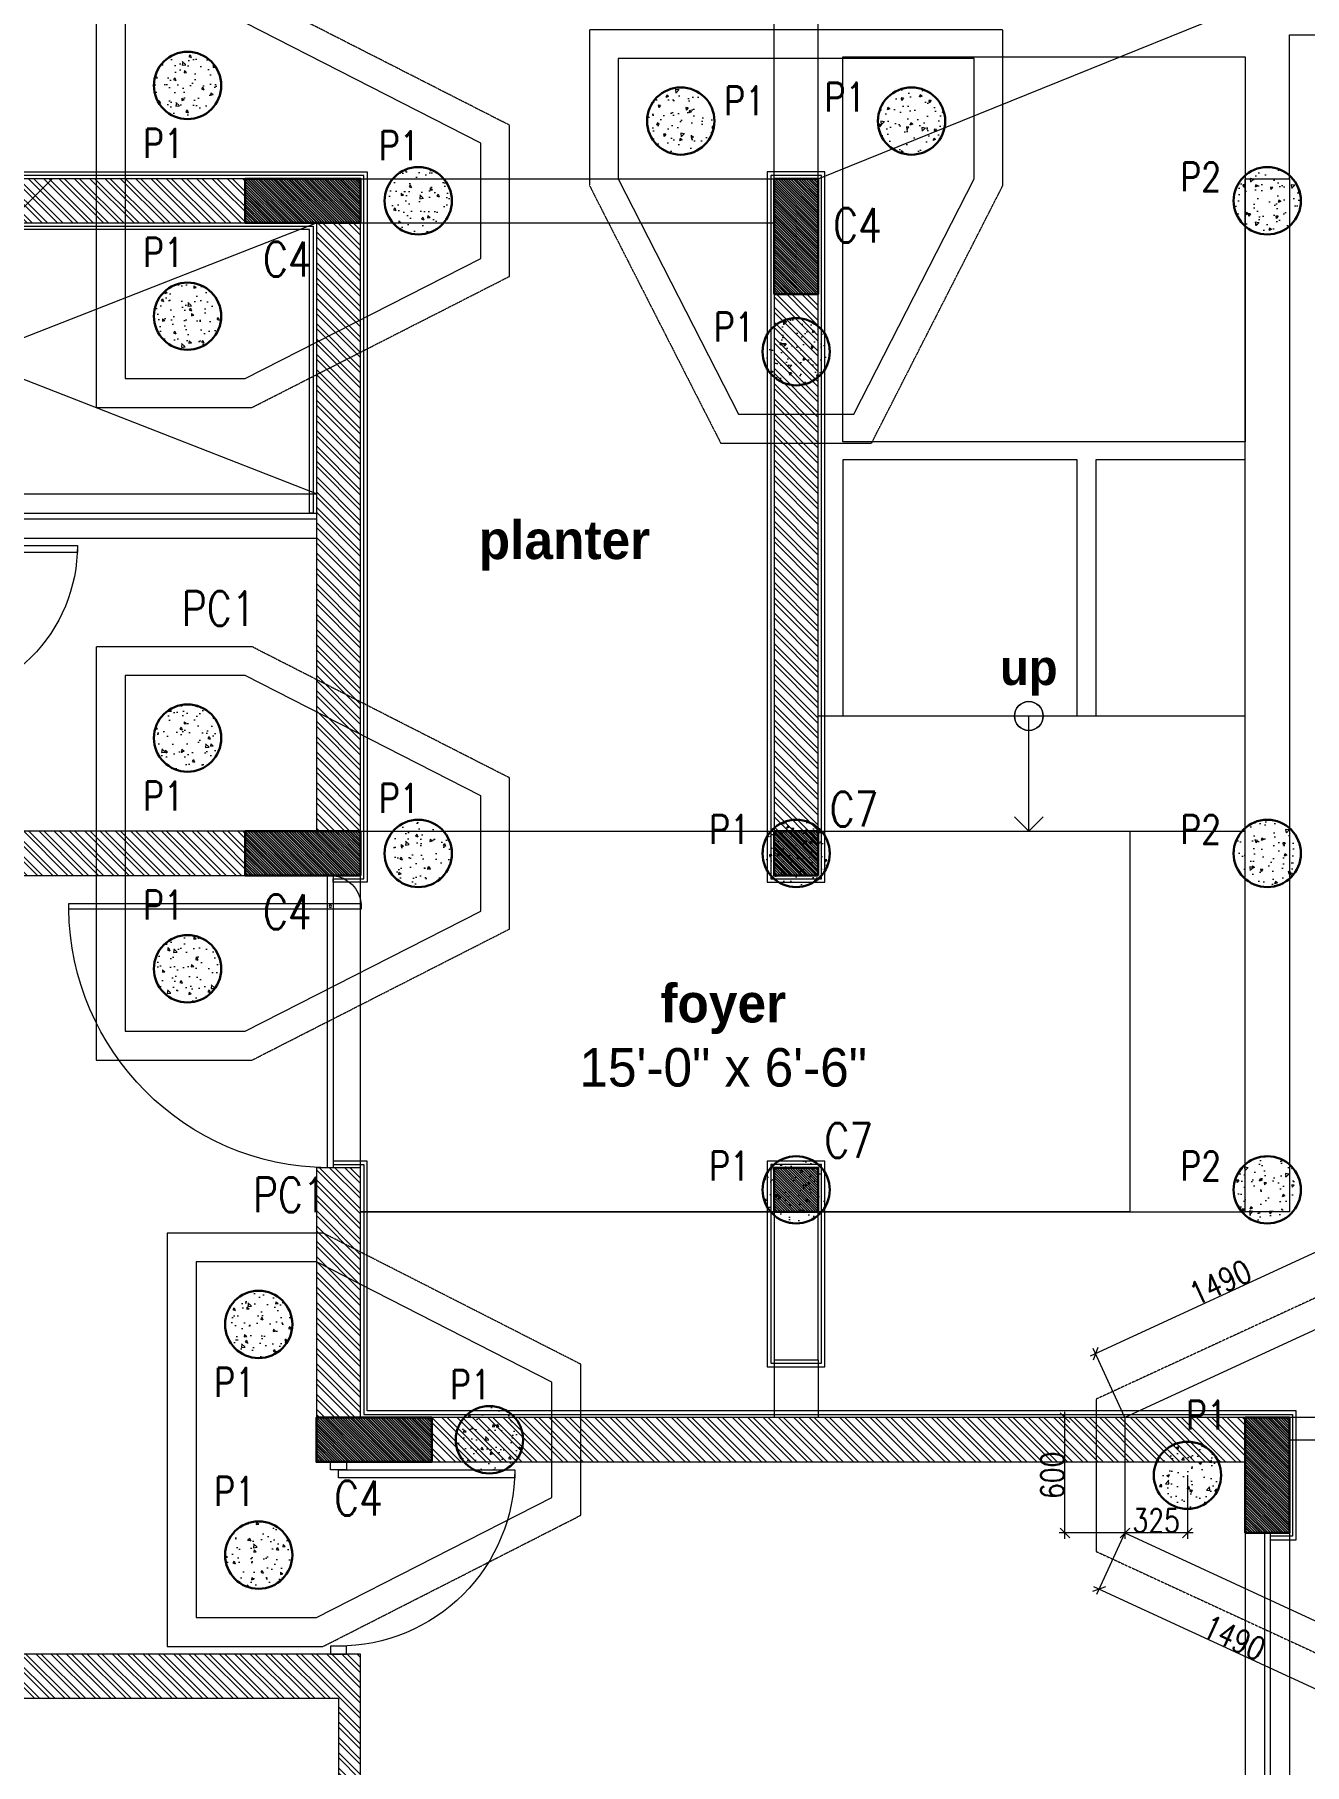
# Model space of a CAD drawing. Header units: metres. Extents: x 5205117 to 5948571, y 646915 to 1143748.
# Drawn here: x 5330616 to 5337219, y 795388 to 804386 of the extents above; entities that cross this region are included whole.
import ezdxf

# ---------------------------------------------------------------- set-up
doc = ezdxf.new("R2010")
doc.units = ezdxf.units.M
doc.header["$MEASUREMENT"] = 0
doc.header["$PDMODE"] = 35
doc.header["$PDSIZE"] = 10
doc.linetypes.add('DASHED', pattern=[0.75, 0.5, -0.25])
doc.linetypes.add('HIDDEN', pattern=[0.375, 0.25, -0.125])
doc.layers.get('0').update_dxf_attribs({"color": 1, "linetype": 'DASHED', "lineweight": 30})
doc.layers.add('A-GF', color=8, linetype='Continuous', lineweight=0, transparency=0.5)
for name, color, linetype, lineweight in [('dim start point', 10, 'Continuous', 0), ('S-COLUMN & WALL', 5, 'Continuous', 30), ('S-COLUMN_H', 250, 'Continuous', 0), ('S-FOUND-EXCAVATION', 253, 'HIDDEN', 0), ('S-FOUND-FOOTING', 7, 'Continuous', 15), ('S-PILE', 96, 'Continuous', 30), ('S-TEXT', 7, 'Continuous', 0), ('S-TEXT COL.', 1, 'Continuous', 0), ('S-TEXT PILE', 7, 'Continuous', 0)]:
    doc.layers.add(name, color=color, linetype=linetype, lineweight=lineweight)
doc.styles.add('C-ROOM', font='arial.ttf')
doc.styles.add('CENTURY GOTHIC', font='GOTHIC.TTF')
doc.styles.add('SETU 1', font='romans.shx', dxfattribs={"width": 0.8})
doc.styles.get("Standard").update_dxf_attribs({"font": 'GOTHIC.TTF'})
doc.dimstyles.new('A-DIM 100', dxfattribs={"dimscale": 100, "dimtxt": 2.5, "dimasz": 1.5, "dimexe": 1, "dimexo": 1, "dimgap": 0.5, "dimtad": 1, "dimdec": 0, "dimrnd": 5, "dimzin": 3, "dimdsep": 46, "dimtxsty": 'C-ROOM', "dimblk1": 'ARCHTICK', "dimblk2": 'ARCHTICK', "dimsah": 1, "dimcen": 1.5, "dimdle": 1, "dimclrd": 256, "dimclre": 256, "dimclrt": 256, "dimadec": 0, "dimazin": 0, "dimtfac": 0.6, "dimtdec": 0, "dimtofl": 0, "dimtmove": 1, "dimatfit": 3, "dimfxl": 1, "dimtolj": 1, "dimtzin": 0, "dimlwd": -1, "dimlwe": -1, "dimarcsym": 0})
doc.dimstyles.get("Standard").update_dxf_attribs({"dimtxt": 2, "dimasz": 1, "dimexe": 0, "dimexo": 0, "dimgap": 0.1, "dimtad": 1, "dimdsep": 46, "dimtxsty": 'Standard', "dimblk": 'OBLIQUE', "dimcen": 0.1, "dimclrd": 256, "dimclre": 256, "dimclrt": 256, "dimadec": 0, "dimazin": 0, "dimtfac": 1, "dimtofl": 0, "dimtmove": 1, "dimatfit": 2, "dimldrblk": 'OPEN90', "dimfxl": 1, "dimtolj": 1, "dimtzin": 0, "dimlwd": -1, "dimlwe": -1, "dimarcsym": 0})
pattern_1 = [(45, (1999356.026596897, 443833.9590000218), (-6.629126073623882, 6.629126073623883), [])]

# ---------------------------------------------------------------- blocks, each defined once
blk = doc.blocks.new('_Oblique')
at = {"color": 0, "linetype": 'ByBlock', "lineweight": -2}
blk.add_line((-0.5, -0.5), (0.5, 0.5), dxfattribs=at)
blk = doc.blocks.new('_Open90')
at = {"color": 0, "linetype": 'ByBlock', "lineweight": -2}
for p, q in [((0, 0), (-1, 0)), ((-0.5, 0.5), (0, 0)), ((0, 0), (-0.5, -0.5))]:
    blk.add_line(p, q, dxfattribs=at)
blk = doc.blocks.new('P2')
at = {"layer": 'S-PILE', "lineweight": 0}
h = blk.add_hatch(dxfattribs=at)
h.set_pattern_fill('AR-CONC', color=256, scale=20)
h.set_pattern_definition([(49.99999999999999, (0, 0), (143.4520365201507, -12.55042699651902), [15, -165]), (355, (0, 0), (-27.7502667226, 150.4384267400024), [12, -132]), (100.45144446, (11.9543362, -1.0458688), (115.7017693454224, 137.8879981937259), [12.7480384, -140.2284224]), (46.18420000000001, (0, 40), (213.4482661343145, -33.10385615861531), [22.5, -247.5]), (96.63563549, (17.787349, 37.2413386), (186.9323891348457, 194.8237201549101), [19.1220684, -210.342752]), (351.1841639899999, (0, 40), (186.9323890109546, 194.823720053998), [18, -198.0000002]), (21, (20, 30), (119.3814104236923, -80.52377813306776), [15, -165]), (326.0000000000001, (20, 30), (48.66306638431634, 145.0300090093706), [12, -132]), (71.45144474, (29.9484508, 23.2896852), (168.0444753459942, 64.50623056127077), [12.748038, -140.2284224]), (37.50000000000001, (0, 0), (2.431971063458134, 66.5787707662623), [0, -130.4, 0, -134, 0, -132.5]), (7.499999999999999, (0, 0), (52.61390748842972, 78.88234237647205), [0, -76.39999999999999, 0, -127.4, 0, -50.5]), (327.5, (-44.6, 0), (106.7644872344818, -4.510974346875951), [0, -50, 0, -156, 0, -207]), (317.5, (-64.6, 0), (116.6372338684772, 20.02099646646354), [0, -65, 0, -103.6, 0, -147])])
edge = h.paths.add_edge_path()
edge.add_arc((0, 0), 175, 0, 360)
at = {"layer": 'S-PILE'}
blk.add_circle((0, 0), 175, dxfattribs=at)
blk = doc.blocks.new('*D574')
at = {"layer": 'Defpoints', "color": 0, "transparency": 16777216}
for p in [(5336286.486001935, 796591.5305919454), (5336151.450367332, 796299.334196686), (5337638.890053573, 795966.5306182497)]:
    blk.add_point(p, dxfattribs=at)
at = {"layer": 'S-TEXT', "color": 9, "transparency": 16777216}
for p, q in [((5336286.486001935, 796591.5305919454), (5336138.865119444, 796272.1016511645)), ((5337638.890053573, 795966.5306182497), (5337491.269171083, 795647.1016774683))]:
    blk.add_line(p, q, dxfattribs=at)
at = {"layer": 'S-TEXT', "transparency": 16777216}
blk.add_line((5337531.086964493, 795661.7489751016), (5336124.21782181, 796311.919444574), dxfattribs=at)
at = {"layer": 'S-TEXT', "transparency": 16777216, "xscale": 50, "yscale": 50, "zscale": 50}
for p, rotation in [((5336151.450367332, 796299.334196686), 155.1964540306942), ((5337503.854418971, 795674.3342229899), 335.1964540306942)]:
    blk.add_blockref('_Oblique', p, dxfattribs=dict(at, rotation=rotation))
at = {"layer": 'S-TEXT', "color": 0, "lineweight": 0, "transparency": 16777216, "insert": (5336854.920430242, 796045.8380584684), "char_height": 120, "attachment_point": 5, "rotation": 335.1964540306942, "style": 'SETU 1'}
blk.add_mtext('\\A1;1490', dxfattribs=at)
blk = doc.blocks.new('*D575')
at = {"layer": 'Defpoints', "color": 0, "transparency": 16777216}
for p in [(5337638.890053574, 797816.5305656423), (5336133.131973884, 797523.365180104), (5336286.486001935, 797191.5305919459)]:
    blk.add_point(p, dxfattribs=at)
at = {"layer": 'S-TEXT', "transparency": 16777216}
blk.add_line((5337512.768571045, 798160.9504016889), (5336105.899428362, 797510.7799322158), dxfattribs=at)
at = {"layer": 'S-TEXT', "color": 9, "transparency": 16777216}
for p, q in [((5337638.890053574, 797816.5305656423), (5337472.950777635, 798175.5976993225)), ((5336286.486001935, 797191.5305919459), (5336120.546725996, 797550.5977256258))]:
    blk.add_line(p, q, dxfattribs=at)
at = {"layer": 'S-TEXT', "transparency": 16777216, "xscale": 50, "yscale": 50, "zscale": 50}
for p, rotation in [((5337485.536025523, 798148.3651538007), 24.80354596930982), ((5336133.131973884, 797523.365180104), 204.8035459693099)]:
    blk.add_blockref('_Oblique', p, dxfattribs=dict(at, rotation=rotation))
at = {"layer": 'S-TEXT', "color": 0, "lineweight": 0, "transparency": 16777216, "insert": (5336782.065962613, 797894.8690155828), "char_height": 120, "attachment_point": 5, "rotation": 24.803545969309845, "style": 'SETU 1'}
blk.add_mtext('\\A1;1490', dxfattribs=at)
blk = doc.blocks.new('*D577')
at = {"layer": 'Defpoints', "color": 0, "transparency": 16777216}
for p in [(5335974.328504018, 797191.5305919463), (5336286.486001937, 797191.5305919463), (5336286.486001937, 796591.5305919462)]:
    blk.add_point(p, dxfattribs=at)
at = {"layer": 'S-TEXT', "color": 9, "transparency": 16777216}
for p, q in [((5336286.486001937, 797191.5305919463), (5335944.328504018, 797191.5305919463)), ((5336286.486001937, 796591.5305919462), (5335944.328504018, 796591.5305919462))]:
    blk.add_line(p, q, dxfattribs=at)
at = {"layer": 'S-TEXT', "transparency": 16777216}
blk.add_line((5335974.328504018, 796561.5305919462), (5335974.328504018, 797221.5305919463), dxfattribs=at)
at = {"layer": 'S-TEXT', "transparency": 16777216, "xscale": 50, "yscale": 50, "zscale": 50}
for p, rotation in [((5335974.328504018, 797191.5305919463), 90), ((5335974.328504018, 796591.5305919462), 270)]:
    blk.add_blockref('_Oblique', p, dxfattribs=dict(at, rotation=rotation))
at = {"layer": 'S-TEXT', "color": 0, "lineweight": 0, "transparency": 16777216, "insert": (5335909.328504018, 796891.5305919446), "char_height": 120, "attachment_point": 5, "rotation": 90, "style": 'SETU 1'}
blk.add_mtext('\\A1;600', dxfattribs=at)
blk = doc.blocks.new('*D581')
at = {"layer": 'Defpoints', "color": 0, "transparency": 16777216}
for p in [(5336286.486001935, 796891.5305919459), (5336611.486001935, 796891.5305919459), (5336286.486001935, 796591.5305919457)]:
    blk.add_point(p, dxfattribs=at)
at = {"layer": 'S-TEXT', "color": 9, "transparency": 16777216}
for p, q in [((5336286.486001935, 796891.5305919459), (5336286.486001935, 796561.5305919457)), ((5336611.486001935, 796891.5305919459), (5336611.486001935, 796561.5305919457))]:
    blk.add_line(p, q, dxfattribs=at)
at = {"layer": 'S-TEXT', "transparency": 16777216}
blk.add_line((5336641.486001935, 796591.5305919457), (5336256.486001935, 796591.5305919457), dxfattribs=at)
at = {"layer": 'S-TEXT', "transparency": 16777216, "xscale": 50, "yscale": 50, "zscale": 50, "rotation": 180}
blk.add_blockref('_Oblique', (5336286.486001935, 796591.5305919457), dxfattribs=at)
at = {"layer": 'S-TEXT', "transparency": 16777216, "xscale": 50, "yscale": 50, "zscale": 50}
blk.add_blockref('_Oblique', (5336611.486001935, 796591.5305919457), dxfattribs=at)
at = {"layer": 'S-TEXT', "color": 0, "lineweight": 0, "transparency": 16777216, "insert": (5336448.986001935, 796656.5305919457), "char_height": 120, "attachment_point": 5, "style": 'SETU 1'}
blk.add_mtext('\\A1;325', dxfattribs=at)
blk = doc.blocks.new('*D584')
at = {"layer": 'Defpoints', "color": 0, "ltscale": 5, "transparency": 16777216}
for p in [(5347393.710689987, 808774.3059036571), (5347393.710689987, 808774.3059036571), (5334691.486001934, 803636.5305919452)]:
    blk.add_point(p, dxfattribs=at)
at = {"layer": 'dim start point', "ltscale": 5, "transparency": 16777216}
blk.add_line((5334691.486001934, 803636.5305919452), (5347393.710689987, 808774.3059036571), dxfattribs=at)
for p, rotation in [((5347393.710689987, 808774.3059036571), 22.02226774598986), ((5334691.486001934, 803636.5305919452), 202.0222677459899)]:
    blk.add_blockref('_Oblique', p, dxfattribs=dict(at, rotation=rotation))
at = {"layer": 'dim start point', "ltscale": 5, "transparency": 16777216, "insert": (5341003.177852847, 806302.8783215648), "char_height": 200, "attachment_point": 5, "rotation": 22.022267745989865}
blk.add_mtext('\\A1;13702', dxfattribs=at)
blk = doc.blocks.new('GBFB')
at = {"layer": 'A-GF', "ltscale": 5}
h = blk.add_hatch(dxfattribs=at)
h.set_pattern_fill('ANSI32', color=256, scale=150)
h.set_pattern_definition([(45, (2305818.317735393, 430359.1083499617), (-39.7747564417433, 39.7747564417433), []), (45, (2305844.834239643, 430359.1083499617), (-39.7747564417433, 39.7747564417433), [])])
h.paths.add_polyline_path([(2613559.22199503, 713331.9033151701), (2613559.22199503, 714066.9033151697), (2618134.22199503, 714066.9033151696), (2618134.22199503, 713331.9033151701), (2618364.22199503, 713331.9033151701), (2618364.22199503, 713951.9033151697), (2621064.221995032, 713951.9033151699), (2621064.221995032, 713331.9033151701), (2621294.221995032, 713331.9033151701), (2621294.221995032, 714181.9033151696), (2612581.72199503, 714181.9033151697), (2612581.72199503, 714081.9033151702), (2612481.72199503, 714081.9033151702), (2612481.72199503, 714181.9033151702), (2611504.22199503, 714181.9033151697), (2611504.22199503, 712216.9033151701), (2613559.22199503, 712216.9033151701), (2613559.22199503, 712331.9033151701), (2611734.22199503, 712331.9033151701), (2611734.22199503, 713951.9033151697), (2613329.22199503, 713951.9033151697), (2613329.22199503, 713331.9033151701)])
h.paths.add_polyline_path([(2622409.221995032, 713556.90331517), (2622614.22199503, 713556.90331517), (2622614.22199503, 713951.9033151701), (2622409.221995032, 713951.9033151701)], flags=16)
h.paths.add_polyline_path([(2623099.221995032, 714181.9033151701), (2623099.221995032, 713951.9033151701), (2622729.22199503, 713951.9033151701), (2622729.22199503, 713556.9033151701), (2623099.221995032, 713556.9033151701), (2623099.221995032, 713441.9033151701), (2622409.221995032, 713441.9033151701), (2622409.221995032, 713331.9033151701), (2622294.221995032, 713331.9033151701), (2622294.221995032, 714181.9033151701)], flags=17)
h.paths.add_polyline_path([(2630534.22199503, 706806.9033151697), (2628524.22199503, 706806.9033151697), (2628524.22199503, 706181.9033151697), (2628409.22199503, 706181.9033151697), (2628409.22199503, 707036.9033151697), (2630764.22199503, 707036.9033151697), (2630764.22199503, 703411.9033151697), (2626104.22199503, 703411.9033151697), (2626104.22199503, 704011.9033151697), (2626704.22199503, 704011.9033151696), (2626704.22199503, 706806.9033151697), (2626104.22199503, 706806.9033151697), (2626104.22199503, 708786.90331517), (2626934.22199503, 708786.90331517), (2626934.22199503, 707036.9033151697), (2627384.22199503, 707036.9033151697), (2627384.22199503, 706806.9033151697), (2626934.22199503, 706806.9033151697), (2626934.22199503, 705281.9033151696), (2628524.22199503, 705281.9033151696), (2628524.22199503, 705051.9033151696), (2626934.22199503, 705051.9033151696), (2626934.22199503, 703641.9033151697), (2630534.22199503, 703641.9033151697)])
h.paths.add_polyline_path([(2626334.22199503, 714181.9033151701), (2627304.22199503, 714181.9033151701), (2627304.22199503, 713951.9033151701), (2626934.22199503, 713951.9033151701), (2626934.22199503, 711316.9033151701), (2628734.22199503, 711316.9033151701), (2628734.22199503, 711916.9033151701), (2628849.22199503, 711916.9033151701), (2628849.22199503, 711316.9033151701), (2630649.22199503, 711316.9033151701), (2630649.22199503, 711916.9033151701), (2630764.22199503, 711916.90331517), (2630764.22199503, 711086.9033151701), (2618134.22199503, 711086.90331517), (2618134.22199503, 712331.9033151694), (2618364.22199503, 712331.9033151694), (2618364.22199503, 711316.90331517), (2622294.221995032, 711316.90331517), (2622294.221995032, 712431.9033151697), (2622409.221995032, 712431.9033151697), (2622409.221995032, 711316.9033151703), (2625159.22199503, 711316.9033151703), (2625159.22199503, 712531.9033151701), (2625274.22199503, 712531.9033151701), (2625274.22199503, 711316.9033151703), (2626704.22199503, 711316.9033151701), (2626704.22199503, 713441.9033151701), (2625274.22199503, 713441.9033151701), (2625274.22199503, 713331.9033151701), (2625159.22199503, 713331.9033151701), (2625159.22199503, 713556.9033151701), (2626704.22199503, 713556.9033151701), (2626704.22199503, 713951.9033151701), (2626334.22199503, 713951.9033151701)])
h.paths.add_polyline_path([(2613029.22199503, 703411.9033151697), (2613029.22199503, 704011.9033151697), (2611504.22199503, 704011.9033151697), (2611504.22199503, 703411.9033151697)])
h.paths.add_polyline_path([(2613329.22199503, 703411.9033151697), (2618964.22199503, 703411.9033151696), (2618964.22199503, 704011.9033151696), (2618134.22199503, 704011.9033151696), (2618134.22199503, 703641.9033151696), (2613559.22199503, 703641.9033151697), (2613559.22199503, 704011.9033151697), (2613329.22199503, 704011.9033151697)])
h.paths.add_polyline_path([(2618364.22199503, 703896.9033151696), (2618364.22199503, 703641.9033151696), (2618849.22199503, 703641.9033151696), (2618849.22199503, 703896.9033151696)], flags=16)
h.paths.add_polyline_path([(2611734.22199503, 703641.9033151697), (2611734.22199503, 703896.9033151697), (2612799.22199503, 703896.9033151697), (2612799.22199503, 703641.9033151697)], flags=16)
h.paths.add_polyline_path([(2618964.22199503, 706806.9033151696), (2618964.22199503, 708786.90331517), (2618134.22199503, 708786.90331517), (2618134.22199503, 706806.9033151696)])
h.paths.add_polyline_path([(2618849.22199503, 707036.9033151696), (2618849.22199503, 708556.90331517), (2618364.22199503, 708556.90331517), (2618364.22199503, 707036.9033151696)], flags=16)
h.paths.add_polyline_path([(2635594.22199503, 714181.9033151701), (2628204.22199503, 714181.9033151701), (2628204.22199503, 713951.9033151701), (2628734.22199503, 713951.9033151701), (2628734.22199503, 712816.9033151701), (2628849.22199503, 712816.9033151701), (2628849.22199503, 713951.9033151701), (2630649.22199503, 713951.9033151701), (2630649.22199503, 712916.9033151701), (2630764.22199503, 712916.9033151701), (2630764.22199503, 713951.9033151701), (2635364.22199503, 713951.9033151701), (2635364.22199503, 713581.9033151701), (2635594.22199503, 713581.9033151701)])
h.paths.add_polyline_path([(2613559.22199503, 710716.9033151701), (2613559.22199503, 711316.9033151701), (2611504.22199503, 711316.9033151701), (2611504.22199503, 710716.9033151701)])
h.paths.add_polyline_path([(2613329.22199503, 710831.9033151701), (2613329.22199503, 711086.9033151701), (2611734.22199503, 711086.9033151701), (2611734.22199503, 710831.9033151701)], flags=16)
h.paths.add_polyline_path([(2635364.22199503, 709856.9033151701), (2630764.22199503, 709856.9033151701), (2630764.22199503, 708556.90331517), (2630534.22199503, 708556.90331517), (2630534.22199503, 710086.9033151701), (2635364.22199503, 710086.9033151701), (2635364.22199503, 710456.9033151701), (2635594.22199503, 710456.9033151701), (2635594.22199503, 709856.9033151701)])
h.paths.add_polyline_path([(2626219.22199503, 707036.9033151697), (2626704.22199503, 707036.9033151697), (2626704.22199503, 708556.90331517), (2626219.22199503, 708556.90331517)], flags=16)
h.paths.add_polyline_path([(2637419.22199503, 709856.9033151701), (2635894.22199503, 709856.9033151701), (2635894.22199503, 710456.9033151701), (2637419.22199503, 710456.9033151701)])
h.paths.add_polyline_path([(2637189.22199503, 710086.9033151701), (2636009.22199503, 710086.9033151701), (2636009.22199503, 710341.9033151701), (2637189.22199503, 710341.9033151701)], flags=16)
h.paths.add_polyline_path([(2637419.22199503, 714181.90331517), (2635894.22199503, 714181.90331517), (2635894.22199503, 713581.90331517), (2637419.22199503, 713581.90331517)])
h.paths.add_polyline_path([(2637189.22199503, 713951.90331517), (2636009.22199503, 713951.90331517), (2636009.22199503, 713696.90331517), (2637189.22199503, 713696.90331517)], flags=16)
h.paths.add_polyline_path([(2633144.22199503, 709556.9033151701), (2633144.22199503, 708556.9033151697), (2632914.22199503, 708556.9033151697), (2632914.22199503, 709556.9033151701)], flags=0)
h.paths.add_polyline_path([(2633144.22199503, 703411.9033151697), (2632914.22199503, 703411.9033151697), (2632914.22199503, 707036.9033151697), (2633144.22199503, 707036.9033151697)])
h.paths.add_polyline_path([(2626704.22199503, 703896.9033151696), (2626219.22199503, 703896.9033151696), (2626219.22199503, 703641.9033151697), (2626704.22199503, 703641.9033151697)], flags=16)
at = {"layer": 'A-GF', "ltscale": 100}
h = blk.add_hatch(dxfattribs=at)
h.set_pattern_fill('ANSI31', color=256, scale=75)
h.set_pattern_definition(pattern_1)
h.paths.add_polyline_path([(2635594.22199503, 709856.9033151704), (2635594.22199503, 710456.9033151704), (2635364.22199503, 710456.9033151706), (2635364.22199503, 709856.9033151706)])
h = blk.add_hatch(dxfattribs=at)
h.set_pattern_fill('ANSI31', color=256, scale=75)
h.set_pattern_definition(pattern_1)
h.paths.add_polyline_path([(2631134.22199503, 710086.9033151706), (2630534.22199503, 710086.9033151704), (2630534.22199503, 709856.9033151704), (2631134.22199503, 709856.9033151706)])
h = blk.add_hatch(dxfattribs=at)
h.set_pattern_fill('ANSI31', color=256, scale=75)
h.set_pattern_definition([(45, (2577642.669939924, 664113.3138349479), (-6.629126073623883, 6.629126073623883), [])])
h.paths.add_polyline_path([(2632914.22199503, 706806.9033151701), (2633144.22199503, 706806.90331517), (2633144.22199503, 707036.9033151701), (2632914.22199503, 707036.9033151702)])
h.paths.add_polyline_path([(2632914.22199503, 708556.9033151703), (2633144.22199503, 708556.9033151702), (2633144.22199503, 708786.9033151709), (2632914.22199503, 708786.903315171)])
h = blk.add_hatch(dxfattribs=at)
h.set_pattern_fill('ANSI31', color=256, scale=75)
h.set_pattern_definition(pattern_1)
h.paths.add_polyline_path([(2630764.22199503, 706806.9033151697), (2630764.22199503, 707036.9033151697), (2630164.22199503, 707036.9033151697), (2630164.22199503, 706806.9033151697)])
h = blk.add_hatch(dxfattribs=at)
h.set_pattern_fill('ANSI31', color=256, scale=75)
h.set_pattern_definition(pattern_1)
h.paths.add_polyline_path([(2633144.22199503, 703411.9033151701), (2633144.22199503, 704011.9033151701), (2632914.22199503, 704011.9033151702), (2632914.22199503, 703411.9033151702)])
h = blk.add_hatch(dxfattribs=at)
h.set_pattern_fill('ANSI31', color=256, scale=75)
h.set_pattern_definition(pattern_1)
h.paths.add_polyline_path([(2630764.22199503, 703411.9033151702), (2630764.22199503, 703641.9033151702), (2630164.22199503, 703641.9033151701), (2630164.22199503, 703411.9033151701)])
at = {"layer": 'A-GF', "ltscale": 5}
for p, q in [((2635364.22199503, 710456.9033151701), (2635364.22199503, 713581.9033151701)), ((2635464.22199503, 710456.9033151701), (2635464.22199503, 713581.9033151701)), ((2635494.22199503, 710456.9033151701), (2635494.22199503, 713581.9033151701)), ((2635594.22199503, 710456.9033151701), (2635594.22199503, 713581.9033151701)), ((2635594.22199503, 709971.9033151701), (2635894.22199503, 709971.9033151701)), ((2632914.22199503, 709556.9033151701), (2632914.22199503, 709856.9033151701)), ((2633144.22199503, 709556.9033151701), (2633144.22199503, 709856.9033151701)), ((2635894.22199503, 709856.9033151701), (2635594.22199503, 709856.9033151701)), ((2630764.22199503, 708786.9033151703), (2632914.22199503, 708786.9033151703)), ((2632944.22199503, 708786.9033151703), (2635364.22199503, 708786.9033151703)), ((2630764.22199503, 708556.9033151697), (2630764.22199503, 707036.9033151694)), ((2630764.22199503, 706806.9033151697), (2632914.22199503, 706806.9033151695)), ((2632944.22199503, 706806.9033151696), (2635364.22199503, 706806.9033151697)), ((2633144.22199503, 706206.9033151696), (2635364.22199503, 706206.9033151697)), ((2628524.22199503, 705281.9033151696), (2630534.22199503, 705281.9033151697)), ((2628524.22199503, 705181.9033151696), (2630534.22199503, 705181.9033151697)), ((2628524.22199503, 705151.9033151696), (2630534.22199503, 705151.9033151697)), ((2626934.22199503, 705051.9033151697), (2630534.22199503, 703641.9033151697)), ((2630534.22199503, 705051.9033151697), (2626934.22199503, 703641.9033151697)), ((2628524.22199503, 705051.9033151696), (2630534.22199503, 705051.9033151697)), ((2630764.22199503, 703641.9033151697), (2632914.22199503, 703641.9033151697)), ((2630764.22199503, 703411.9033151697), (2632914.22199503, 703411.9033151697))]:
    blk.add_line(p, q, dxfattribs=at)
at = {"layer": 'A-GF', "ltscale": 10}
for p, q in [((2630607.555328363, 711086.9033151701), (2630690.888661696, 711086.9033151701)), ((2630607.555328363, 711045.2366485035), (2630607.555328363, 711086.9033151701)), ((2630690.888661696, 711086.9033151701), (2630690.888661696, 711045.2366485035)), ((2630690.888661696, 711045.2366485035), (2630607.555328363, 711045.2366485035)), ((2631565.888661696, 710170.2366485035), (2630649.22199503, 710170.2366485035)), ((2630649.22199503, 710170.2366485035), (2630649.22199503, 710128.5699818367)), ((2631565.888661696, 710128.5699818367), (2631565.888661696, 710170.2366485035)), ((2630690.888661696, 710128.5699818367), (2630607.555328363, 710128.5699818367)), ((2630607.555328363, 710128.5699818367), (2630607.555328363, 710086.9033151701)), ((2630607.555328363, 710086.9033151701), (2630690.888661696, 710086.9033151701)), ((2630649.22199503, 710128.5699818367), (2631565.888661696, 710128.5699818367)), ((2630690.888661696, 710086.9033151701), (2630690.888661696, 710128.5699818367)), ((2629291.72199503, 705356.9033151697), (2628466.72199503, 705356.9033151697)), ((2628466.72199503, 705319.4033151697), (2629291.72199503, 705319.4033151697)), ((2629291.72199503, 705319.4033151697), (2629291.72199503, 705356.9033151697))]:
    blk.add_line(p, q, dxfattribs=at)
at = {"layer": 'A-GF', "ltscale": 5}
for points in [[(2628849.22199503, 711316.9033151701), (2630649.22199503, 711316.9033151701), (2630649.22199503, 711916.9033151701), (2630764.22199503, 711916.90331517), (2630764.22199503, 711086.9033151701), (2618134.22199503, 711086.90331517)], [(2635611.22199503, 709839.9033151706), (2635611.22199503, 710473.9033151701), (2635494.22199503, 710473.9033151701), (2635494.22199503, 710491.9033151701), (2635629.22199503, 710491.9033151701), (2635629.22199503, 709821.9033151706)], [(2630764.22199503, 706806.9033151697), (2634764.22199503, 706806.9033151697), (2634764.22199503, 708786.9033151703), (2630764.22199503, 708786.9033151703)]]:
    blk.add_lwpolyline(points, dxfattribs=at)
for points in [[(2635364.22199503, 709856.9033151701), (2630764.22199503, 709856.9033151701), (2630764.22199503, 708556.90331517), (2630534.22199503, 708556.90331517), (2630534.22199503, 710086.9033151701), (2635364.22199503, 710086.9033151701), (2635364.22199503, 710456.9033151701), (2635594.22199503, 710456.9033151701), (2635594.22199503, 709856.9033151701)], [(2632879.22199503, 709591.9033151701), (2633179.22199503, 709591.9033151701), (2633179.22199503, 708521.9033151697), (2632879.22199503, 708521.9033151697)], [(2632897.22199503, 709573.9033151701), (2633161.22199503, 709573.9033151701), (2633161.22199503, 708539.9033151697), (2632897.22199503, 708539.9033151697)], [(2633144.22199503, 709556.9033151701), (2633144.22199503, 708556.9033151697), (2632914.22199503, 708556.9033151697), (2632914.22199503, 709556.9033151701)], [(2630534.22199503, 706806.9033151697), (2628524.22199503, 706806.9033151697), (2628524.22199503, 706181.9033151697), (2628409.22199503, 706181.9033151697), (2628409.22199503, 707036.9033151697), (2630764.22199503, 707036.9033151697), (2630764.22199503, 703411.9033151697), (2626104.22199503, 703411.9033151697), (2626104.22199503, 704011.9033151697), (2626704.22199503, 704011.9033151696), (2626704.22199503, 706806.9033151697), (2626104.22199503, 706806.9033151697), (2626104.22199503, 708786.90331517), (2626934.22199503, 708786.90331517), (2626934.22199503, 707036.9033151697), (2627384.22199503, 707036.9033151697), (2627384.22199503, 706806.9033151697), (2626934.22199503, 706806.9033151697), (2626934.22199503, 705281.9033151696), (2628524.22199503, 705281.9033151696), (2628524.22199503, 705051.9033151696), (2626934.22199503, 705051.9033151696), (2626934.22199503, 703641.9033151697), (2630534.22199503, 703641.9033151697)], [(2635594.22199503, 708786.9033151702), (2635364.22199503, 708786.9033151702), (2635364.22199503, 703411.9033151697), (2635594.22199503, 703411.9033151697)], [(2630517.22199503, 703658.9033151702), (2630517.22199503, 705151.9033151697), (2630499.22199503, 705151.9033151697), (2630499.22199503, 703676.9033151702), (2626969.22199503, 703676.9033151702), (2626969.22199503, 704046.9033151701), (2626069.22199503, 704046.9033151701), (2626069.22199503, 703376.90331517), (2630799.22199503, 703376.9033151701), (2630799.221995029, 707071.9033151701), (2630621.591945968, 707071.9033151701), (2630621.591945968, 707053.9033151701), (2630781.221995029, 707053.9033151701), (2630781.22199503, 703394.9033151701), (2626087.22199503, 703394.90331517), (2626087.22199503, 704028.9033151701), (2626951.22199503, 704028.9033151701), (2626951.22199503, 703658.9033151701)], [(2632879.22199503, 707071.9033153671), (2633179.22199503, 707071.9033153671), (2633179.22199503, 703376.9033151697), (2632879.22199503, 703376.9033151697)], [(2632897.22199503, 707053.9033153671), (2633161.22199503, 707053.9033153671), (2633161.22199503, 703394.9033151697), (2632897.22199503, 703394.9033151697)], [(2633144.22199503, 703411.9033151697), (2632914.22199503, 703411.9033151697), (2632914.22199503, 707036.9033151697), (2633144.22199503, 707036.9033151697)]]:
    blk.add_lwpolyline(points, close=True, dxfattribs=at)
at = {"layer": 'A-GF', "ltscale": 5, "flags": 128}
for points in [[(2635364.22199503, 709856.9033151706), (2635594.22199503, 709856.9033151704), (2635594.22199503, 710456.9033151704), (2635364.22199503, 710456.9033151706)], [(2630534.22199503, 709856.9033151704), (2630534.22199503, 710086.9033151704), (2631134.22199503, 710086.9033151706), (2631134.22199503, 709856.9033151706)], [(2632914.22199503, 708556.9033151703), (2633144.22199503, 708556.9033151702), (2633144.22199503, 708786.9033151709), (2632914.22199503, 708786.903315171)], [(2630164.22199503, 706806.9033151697), (2630164.22199503, 707036.9033151697), (2630764.22199503, 707036.9033151697), (2630764.22199503, 706806.9033151697)], [(2632914.22199503, 706806.9033151701), (2633144.22199503, 706806.90331517), (2633144.22199503, 707036.9033151701), (2632914.22199503, 707036.9033151702)], [(2632914.22199503, 703411.9033151702), (2633144.22199503, 703411.9033151701), (2633144.22199503, 704011.9033151701), (2632914.22199503, 704011.9033151702)], [(2630164.22199503, 703411.9033151701), (2630164.22199503, 703641.9033151701), (2630764.22199503, 703641.9033151702), (2630764.22199503, 703411.9033151702)]]:
    blk.add_lwpolyline(points, close=True, dxfattribs=at)
blk.add_lwpolyline([(2635629.22199503, 709821.9033151706), (2630799.22199503, 709821.9033151706), (2630799.22199503, 708521.9033151688), (2630621.591945968, 708521.903315188), (2630621.591945968, 708539.9033151697), (2630781.22199503, 708539.9033151697), (2630781.22199503, 709839.9033151706), (2635611.22199503, 709839.9033151706)], dxfattribs=at)
at = {"layer": 'A-GF', "ltscale": 100}
for points in [[(2630592.30485541, 708556.9033151701), (2630592.30485541, 707036.9033151697), (2630621.591945968, 707036.9033151697), (2630621.591945968, 708556.9033151701)], [(2629246.563044234, 707181.8744134357), (2630766.563044234, 707181.8744134357), (2630766.563044234, 707211.1615039945), (2629246.563044234, 707211.1615039945)]]:
    blk.add_lwpolyline(points, close=True, dxfattribs=at)
for centre, radius in [((2630606.948400689, 707196.5179587151), 6.58959537572483), ((2634239.22199503, 706206.9033151696), 75)]:
    blk.add_circle(centre, radius, dxfattribs=at)
at = {"layer": 'A-GF'}
blk.add_arc((2630606.948400689, 707196.5179587151), 1360.46416765588, 90.61672298954534, 179.3832770014433, dxfattribs=at)
at = {"layer": 'A-GF', "ltscale": 100}
blk.add_arc((2630606.948400689, 707196.5179587151), 159.9920411518206, 273.9361661045187, 356.0638338863928, dxfattribs=at)
at = {"layer": 'A-GF', "ltscale": 2}
for centre, major_axis, ratio, start_param, end_param in [((2630649.22199503, 710128.5699818367), (92.22271628530149, 912.0157610364444), 0.9999999999997407, -1.470019231396235, 0.1007770953987139), ((2628466.72199503, 705319.4033151697), (583.3630944789038, 583.3630944789038), 0.9999999999999928, 5.497787143782134, 7.068583470577038)]:
    blk.add_ellipse(centre, major_axis=major_axis, ratio=ratio, start_param=start_param, end_param=end_param, dxfattribs=at)
at = {"layer": 'A-GF', "ltscale": 5}
blk.add_leader([(2634239.22199503, 706806.9033151697), (2634239.22199503, 706206.9033151696)], dimstyle='Standard', override={"dimasz": 150, "dimtad": 0}, dxfattribs=at)
blk = doc.blocks.new('jhgduhguix')
at = {"layer": 'A-GF', "ltscale": 5}
h = blk.add_hatch(dxfattribs=at)
h.set_pattern_fill('ANSI32', color=256, scale=150000)
h.set_pattern_definition([(45, (-82319456.28378677, -220251060.7751663), (-39774.7564417433, 39774.7564417433), []), (45, (-82292939.77953625, -220251060.7751663), (-39774.7564417433, 39774.7564417433), [])])
h.paths.add_polyline_path([(5087447.780857086, 780270.4902853966), (5087447.780857086, 779535.4902853966), (5092022.780857086, 779535.4902853966), (5092022.780857086, 780270.4902853966), (5092252.780856133, 780270.4902853966), (5092252.780856133, 779650.4902853966), (5094952.780857086, 779650.4902853966), (5094952.780857086, 780270.4902853966), (5095182.780856133, 780270.4902853966), (5095182.780856133, 779420.4902853966), (5087217.780856133, 779420.4902853966), (5087217.780856133, 779535.4902853966), (5086917.780857086, 779535.4902853966), (5086917.780857086, 779420.4902853966), (5086470.280857086, 779420.4902853966), (5086470.280857086, 779520.4902853966), (5086370.280856133, 779520.4902853966), (5086370.280856133, 779420.4902853966), (5085392.780856133, 779420.4902853966), (5085392.780856133, 781385.4902853966), (5087447.780857086, 781385.4902853966), (5087447.780857086, 781270.4902853966), (5085622.780857086, 781270.4902853966), (5085622.780857086, 779650.4902853966), (5087217.780856133, 779650.4902853966), (5087217.780856133, 780270.4902853966)])
h.paths.add_polyline_path([(5096782.780857086, 779420.4902853966), (5096782.780857086, 779650.4902853966), (5096297.780856133, 779650.4902853966), (5096297.780856133, 780045.4902853966), (5097372.780857086, 780045.4902853966), (5097372.780857086, 780275.4902853966), (5096297.780856133, 780275.4902853966), (5096182.780856133, 780275.4902853966), (5096182.780856133, 779420.4902853966)], flags=17)
h.paths.add_polyline_path([(5104422.780856133, 786775.4902853966), (5102412.780857086, 786775.4902853966), (5102412.780857086, 787400.4902853966), (5102297.780856133, 787400.4902853966), (5102297.780856133, 786545.4902853966), (5104652.780857086, 786545.4902853966), (5104652.780857086, 790170.4902853966), (5099992.780857086, 790170.4902853966), (5099992.780857086, 789570.4902853966), (5100592.780856133, 789570.4902853966), (5100592.780856133, 786775.4902853966), (5099992.780857086, 786775.4902853966), (5099992.780857086, 784815.4902853966), (5100822.780857086, 784815.4902853966), (5100822.780857086, 786545.4902853966), (5101297.780856133, 786545.4902853966), (5101297.780856133, 786775.4902853966), (5100822.780857086, 786775.4902853966), (5100822.780857086, 788300.4902855158), (5102412.780857086, 788300.4902855158), (5102412.780857086, 788530.4902853966), (5100822.780857086, 788530.4902853966), (5100822.780857086, 789940.4902853966), (5104422.780856133, 789940.4902853966)])
h.paths.add_polyline_path([(5100222.780856133, 779420.4902853966), (5101422.780856133, 779420.4902853966), (5101422.780856133, 779650.4902853966), (5100822.780857086, 779650.4902853966), (5100822.780857086, 782400.4902853966), (5102622.780857086, 782400.4902853966), (5102622.780857086, 781600.4902853966), (5102737.780857086, 781600.4902853966), (5102737.780857086, 782400.4902853966), (5104537.780857086, 782400.4902853966), (5104537.780857086, 781600.4902853966), (5104652.780857086, 781600.4902853966), (5104652.780857086, 782515.4902853966), (5092022.780857086, 782515.4902853966), (5092022.780857086, 781270.4902853966), (5092252.780856133, 781270.4902853966), (5092252.780856133, 782285.4902853966), (5096182.780856133, 782285.4902853966), (5096182.780856133, 781175.4902855158), (5096297.780856133, 781175.4902855158), (5096297.780856133, 782285.4902853966), (5099047.780856133, 782285.4902853966), (5099047.780856133, 781075.4902853966), (5099162.780857086, 781075.4902853966), (5099162.780857086, 782285.4902853966), (5100592.780856133, 782285.4902853966), (5100592.780856133, 780275.4902853966), (5099162.780857086, 780275.4902853966), (5097972.780856133, 780275.4902853966), (5097972.780856133, 780045.4902853966), (5100592.780856133, 780045.4902853966), (5100592.780856133, 779650.4902853966), (5100222.780856133, 779650.4902853966)])
h.paths.add_polyline_path([(5086917.780857086, 790170.4902853966), (5086917.780857086, 789570.4902853966), (5085392.780856133, 789570.4902853966), (5085392.780856133, 790170.4902853966)])
h.paths.add_polyline_path([(5087217.780856133, 790170.4902853966), (5092852.780857086, 790170.4902853966), (5092852.780857086, 789570.4902853966), (5092022.780857086, 789570.4902853966), (5092022.780857086, 789940.4902853966), (5087447.780857086, 789940.4902853966), (5087447.780857086, 789570.4902853966), (5087217.780856133, 789570.4902853966)])
h.paths.add_polyline_path([(5092252.780856133, 789685.4902853966), (5092252.780856133, 789940.4902853966), (5092737.780857086, 789940.4902853966), (5092737.780857086, 789685.4902853966)], flags=16)
h.paths.add_polyline_path([(5085622.780857086, 789940.4902853966), (5085622.780857086, 789685.4902853966), (5086687.780857086, 789685.4902853966), (5086687.780857086, 789940.4902853966)], flags=16)
h.paths.add_polyline_path([(5092852.780857086, 786775.4902853966), (5092852.780857086, 784815.4902853966), (5092022.780857086, 784815.4902853966), (5092022.780857086, 786775.4902853966)])
h.paths.add_polyline_path([(5092737.780857086, 786545.4902853966), (5092737.780857086, 785045.4902853966), (5092252.780856133, 785045.4902853966), (5092252.780856133, 786545.4902853966)], flags=16)
h.paths.add_polyline_path([(5109482.780857086, 779420.4902853966), (5102022.780857086, 779420.4902853966), (5102022.780857086, 779650.4902853966), (5102622.780857086, 779650.4902853966), (5102622.780857086, 780750.4902853966), (5102737.780857086, 780750.4902853966), (5102737.780857086, 779650.4902853966), (5104537.780857086, 779650.4902853966), (5104537.780857086, 780600.4902853966), (5104652.780857086, 780600.4902853966), (5104652.780857086, 779650.4902853966), (5109252.780856133, 779650.4902853966), (5109252.780856133, 780020.4902853966), (5109482.780857086, 780020.4902853966)])
h.paths.add_polyline_path([(5087447.780857086, 782885.4902853966), (5087447.780857086, 782285.4902853966), (5085392.780856133, 782285.4902853966), (5085392.780856133, 782885.4902853966)])
h.paths.add_polyline_path([(5087217.780856133, 782770.4902853966), (5087217.780856133, 782515.4902853966), (5085622.780857086, 782515.4902853966), (5085622.780857086, 782770.4902853966)], flags=16)
h.paths.add_polyline_path([(5109252.780856133, 783745.4902853966), (5104652.780857086, 783745.4902853966), (5104652.780857086, 785045.4902853966), (5104422.780856133, 785045.4902853966), (5104422.780856133, 783515.4902853966), (5109252.780856133, 783515.4902853966), (5109252.780856133, 783145.4902853966), (5109482.780857086, 783145.4902853966), (5109482.780857086, 783745.4902853966)])
h.paths.add_polyline_path([(5100107.780857086, 786545.4902853966), (5100592.780856133, 786545.4902853966), (5100592.780856133, 785045.4902853966), (5100107.780857086, 785045.4902853966)], flags=16)
h.paths.add_polyline_path([(5111307.780856133, 783745.4902853966), (5109782.780857086, 783745.4902853966), (5109782.780857086, 783145.4902853966), (5111307.780856133, 783145.4902853966)])
h.paths.add_polyline_path([(5111077.780857086, 783515.4902853966), (5109897.780857086, 783515.4902853966), (5109897.780857086, 783260.4902853966), (5111077.780857086, 783260.4902853966)], flags=16)
h.paths.add_polyline_path([(5111307.780856133, 779420.4902853966), (5109782.780857086, 779420.4902853966), (5109782.780857086, 780020.4902853966), (5111307.780856133, 780020.4902853966)])
h.paths.add_polyline_path([(5111077.780857086, 779650.4902853966), (5109897.780857086, 779650.4902853966), (5109897.780857086, 779905.4902853966), (5111077.780857086, 779905.4902853966)], flags=16)
h.paths.add_polyline_path([(5107032.780857086, 784045.4902853966), (5107032.780857086, 785045.4902853966), (5106802.780856133, 785045.4902853966), (5106802.780856133, 784045.4902853966)], flags=17)
h.paths.add_polyline_path([(5107032.780857086, 790170.4902853966), (5106802.780856133, 790170.4902853966), (5106802.780856133, 786545.4902853966), (5107032.780857086, 786545.4902853966)])
h.paths.add_polyline_path([(5100592.780856133, 789685.4902853966), (5100107.780857086, 789685.4902853966), (5100107.780857086, 789940.4902853966), (5100592.780856133, 789940.4902853966)], flags=16)
at = {"layer": 'A-GF', "ltscale": 0.01}
for points in [[(5106802.780856133, 790170.4902853966), (5106802.780856133, 792695.0390057564), (5119510.556168556, 792695.0390057564)], [(5107032.780857086, 790170.4902853966), (5107032.780857086, 792465.0390057564), (5119510.556168556, 792465.0390057564)], [(5109482.780856133, 790170.4902853969), (5109482.780857086, 790919.188170433), (5114507.780856133, 790919.188170433)]]:
    blk.add_lwpolyline(points, dxfattribs=at)
at = {"layer": 'A-GF', "ltscale": 5}
for points in [[(5107161.307659149, 790804.7443680763), (5109252.780856133, 790804.7443680763), (5109252.780856133, 788801.6093400717), (5107161.307659149, 788801.6093400717)], [(5108379.671755791, 787375.4902853966), (5108379.671755791, 788708.7268841267), (5107161.307659149, 788708.7268841267), (5107161.307659149, 787375.4902853966)], [(5109252.780856133, 787375.4902853966), (5109252.780856133, 788708.7268841267), (5108476.211402893, 788708.7268841267), (5108476.211402893, 787375.4902853966)]]:
    blk.add_lwpolyline(points, close=True, dxfattribs=at)
at = {"layer": 'A-GF', "ltscale": 100}
blk.add_circle((5108127.780856133, 787375.4902853966), 75, dxfattribs=at)
at = {"layer": 'A-GF', "char_height": 200, "width": 5030.203356218762, "attachment_point": 5, "style": 'CENTURY GOTHIC'}
for s, insert in [('{\\fCentury Gothic|b1|i0|c0|p34;planter}', (5105712.780856133, 788261.3021388054)), ('{\\fCentury Gothic|b1|i0|c0|p34;\\H0.91667x;up}', (5108127.780856133, 787600.4582955837)), ('{\\fCentury Gothic|b1|i0|c0|p34;foyer \\P}15\'-0" x 6\'-6"', (5106538.343475342, 785713.0487343073))]:
    blk.add_mtext(s, dxfattribs=dict(at, insert=insert))
at = {"layer": 'A-GF', "ltscale": 5}
blk.add_leader([(5108127.780856133, 786775.4902853966), (5108127.780856133, 787375.4902853966)], dimstyle='Standard', override={"dimasz": 150, "dimtad": 0}, dxfattribs=at)

msp = doc.modelspace()

# ---------------------------------------------------------------- hatches: boundary and pattern name
at = {"layer": 'S-COLUMN_H'}
h = msp.add_hatch(color=256, dxfattribs=at)
h.dxf.hatch_style = 1
h.paths.add_polyline_path([(5332311.486001936, 803406.5305919463), (5332311.486001936, 803636.5305919463), (5331711.486001936, 803636.5305919463), (5331711.486001936, 803406.5305919463)])
h = msp.add_hatch(color=256, dxfattribs=at)
h.dxf.hatch_style = 1
h.paths.add_polyline_path([(5334461.486001935, 803036.5305919456), (5334691.486001935, 803036.5305919456), (5334691.486001935, 803636.5305919456), (5334461.486001935, 803636.5305919456)])
h = msp.add_hatch(color=256, dxfattribs=at)
h.dxf.hatch_style = 1
h.paths.add_polyline_path([(5332311.486001936, 800011.5305919463), (5332311.486001936, 800241.5305919463), (5331711.486001936, 800241.5305919463), (5331711.486001936, 800011.5305919463)])
h = msp.add_hatch(color=256, dxfattribs=at)
h.dxf.hatch_style = 1
h.paths.add_polyline_path([(5334691.486001936, 800011.5305919456), (5334691.486001936, 800241.5305919456), (5334461.486001937, 800241.5305919463), (5334461.486001937, 800011.5305919463)])
h = msp.add_hatch(color=256, dxfattribs=at)
h.dxf.hatch_style = 1
h.paths.add_polyline_path([(5334691.486001936, 798261.530591945), (5334691.486001936, 798491.530591945), (5334461.486001937, 798491.5305919457), (5334461.486001937, 798261.5305919457)])
h = msp.add_hatch(color=256, dxfattribs=at)
h.dxf.hatch_style = 1
h.paths.add_polyline_path([(5332681.486001936, 796961.5305919456), (5332681.486001936, 797191.5305919456), (5332081.486001936, 797191.5305919456), (5332081.486001936, 796961.5305919456)])
h = msp.add_hatch(color=256, dxfattribs=at)
h.dxf.hatch_style = 1
h.paths.add_polyline_path([(5336911.486001935, 796591.5305919456), (5337141.486001935, 796591.5305919456), (5337141.486001935, 797191.5305919456), (5336911.486001935, 797191.5305919456)])

# ---------------------------------------------------------------- linework, layer by layer
at = {"layer": 'S-COLUMN & WALL', "color": 5}
for points in [[(5332311.486001936, 803406.5305919463), (5332311.486001936, 803636.5305919463), (5331711.486001936, 803636.5305919463), (5331711.486001936, 803406.5305919463)], [(5334461.486001935, 803036.5305919456), (5334691.486001935, 803036.5305919456), (5334691.486001935, 803636.5305919456), (5334461.486001935, 803636.5305919456)], [(5332311.486001936, 800011.5305919463), (5332311.486001936, 800241.5305919463), (5331711.486001936, 800241.5305919463), (5331711.486001936, 800011.5305919463)], [(5334691.486001936, 800011.5305919456), (5334691.486001936, 800241.5305919456), (5334461.486001937, 800241.5305919463), (5334461.486001937, 800011.5305919463)], [(5334691.486001936, 798261.530591945), (5334691.486001936, 798491.530591945), (5334461.486001937, 798491.5305919457), (5334461.486001937, 798261.5305919457)], [(5332681.486001936, 796961.5305919456), (5332681.486001936, 797191.5305919456), (5332081.486001936, 797191.5305919456), (5332081.486001936, 796961.5305919456)], [(5336911.486001935, 796591.5305919456), (5337141.486001935, 796591.5305919456), (5337141.486001935, 797191.5305919456), (5336911.486001935, 797191.5305919456)]]:
    msp.add_lwpolyline(points, close=True, dxfattribs=at)
at = {"layer": 'S-FOUND-EXCAVATION'}
for points in [[(5330936.485927337, 802446.530604614), (5331746.89617283, 802446.530604614), (5333086.485927337, 803128.8254937552), (5333086.485927337, 803914.2356870432), (5331746.896174233, 804596.5306046138), (5330936.485927337, 804596.5306046138)], [(5333501.485999344, 804411.5306665442), (5333501.485999344, 803601.1204210512), (5334183.780888485, 802261.5306665442), (5334969.191081773, 802261.5306665442), (5335651.485999344, 803601.1204196477), (5335651.485999344, 804411.5306665442)], [(5330936.485927337, 799051.530604614), (5331746.89617283, 799051.530604614), (5333086.485927337, 799733.8254937552), (5333086.485927337, 800519.2356870432), (5331746.896174233, 801201.5306046138), (5330936.485927337, 801201.5306046138)], [(5331306.485927337, 796001.5306046132), (5332116.89617283, 796001.5306046132), (5333456.485927337, 796683.8254937545), (5333456.485927337, 797469.2356870425), (5332116.896174233, 798151.5306046131), (5331306.485927337, 798151.5306046131)], [(5336136.486001935, 796495.6081298059), (5337605.905548587, 795816.5306182492), (5338271.87031056, 795816.5306182492), (5339741.486001935, 796495.6024205618), (5339741.486001935, 797287.4587633304), (5338271.87031056, 797966.5305656425), (5337605.905548587, 797966.5305656425), (5336136.486001935, 797287.4530540857)]]:
    msp.add_lwpolyline(points, close=True, dxfattribs=at)
at = {"layer": 'S-FOUND-FOOTING', "color": 1}
for points in [[(5331086.485927337, 802596.530604614), (5331711.485975632, 802596.530604614), (5332936.485927337, 803221.5305913179), (5332936.485927337, 803821.5305913179), (5331711.485975632, 804446.5306046138), (5331086.485927337, 804446.5306046138), (5331086.485927337, 802596.530604614)], [(5333651.485999344, 804261.5306665442), (5333651.485999344, 803636.5306182491), (5334276.485986048, 802411.5306665442), (5334876.485986048, 802411.5306665442), (5335501.485999344, 803636.5306182491), (5335501.485999344, 804261.5306665442), (5333651.485999344, 804261.5306665442)], [(5331086.485927337, 799201.530604614), (5331711.485975632, 799201.530604614), (5332936.485927337, 799826.5305913179), (5332936.485927337, 800426.5305913179), (5331711.485975632, 801051.5306046138), (5331086.485927337, 801051.5306046138), (5331086.485927337, 799201.530604614)], [(5331456.485927337, 796151.5306046132), (5332081.485975632, 796151.5306046132), (5333306.485927337, 796776.5305913172), (5333306.485927337, 797376.5305913172), (5332081.485975632, 798001.5306046131), (5331456.485927337, 798001.5306046131), (5331456.485927337, 796151.5306046132)]]:
    msp.add_lwpolyline(points, dxfattribs=at)
at = {"layer": 'S-FOUND-FOOTING', "color": 3}
msp.add_lwpolyline([(5336286.486001935, 796591.5305919457), (5337638.890053574, 795966.5306182492), (5338238.890053574, 795966.5306182492), (5339591.486001935, 796591.5305919462), (5339591.486001935, 797191.5305919459), (5338238.890053574, 797816.5305656425), (5337638.890053574, 797816.5305656425), (5336286.486001935, 797191.5305919459), (5336286.486001935, 796591.5305919457)], dxfattribs=at)

# ---------------------------------------------------------------- block references
at = {"layer": 'A-GF', "xscale": -1, "rotation": 180}
msp.add_blockref('GBFB', (2701547.264006906, 1507048.433907116), dxfattribs=at)
at = {"layer": 'dim start point', "color": 12}
msp.add_blockref('jhgduhguix', (227658.7051458023, 13466.04030654894), dxfattribs=at)
at = {"layer": 'S-PILE'}
for p, rotation in [((5331411.622353909, 804121.5305964648), 270), ((5333976.485991195, 803936.3942399729), 180), ((5335176.485991195, 803936.3942399725), 180), ((5332611.485975632, 803521.5305913179), 270), ((5337026.486001935, 803521.5305919459), 180), ((5331411.622353908, 802921.5305964648), 270), ((5334576.485986048, 802736.5306182491), 180), ((5331411.622353909, 800726.5305964648), 270), ((5332611.485975632, 800126.5305913179), 270), ((5334576.486001935, 800126.530591946), 180), ((5337026.486001935, 800126.5305919457), 180), ((5331411.622353908, 799526.5305964648), 270), ((5334576.486001936, 798376.5305919454), 180), ((5337026.486001935, 798376.5305919452), 180), ((5331781.622353909, 797676.530596464), 270), ((5332981.485975632, 797076.5305913172), 270), ((5331781.622353908, 796476.530596464), 270)]:
    msp.add_blockref('P2', p, dxfattribs=dict(at, rotation=rotation))
msp.add_blockref('P2', (5336611.486001935, 796891.5305919459), dxfattribs=at)

# ---------------------------------------------------------------- texts
at = {"layer": 'S-TEXT COL.', "color": 1, "true_color": 0xe61414, "style": 'SETU 1', "width": 0.8}
for s, p in [('C4', (5334768.945473205, 803303.8923506745)), ('C4', (5331804.019308003, 803127.1989631257)), ('C7', (5334750.945473205, 800266.545672101)), ('C4', (5331804.019308003, 799732.1989631257)), ('C7', (5334723.418263199, 798543.5046988232)), ('C4', (5332174.019308003, 796682.198963125))]:
    msp.add_text(s, height=180, dxfattribs=at).set_placement(p)
at = {"layer": 'S-TEXT COL.', "color": 7, "style": 'SETU 1', "width": 0.8}
for p in [(5331382.126146065, 801310.661712485), (5331752.126146065, 798260.6617124843)]:
    msp.add_text('PC1', height=180, dxfattribs=at).set_placement(p)
at = {"layer": 'S-TEXT PILE', "style": 'SETU 1', "width": 0.8}
for s, p in [('P1', (5334203.109269015, 803966.2293367399)), ('P1', (5334724.913499901, 803985.6881338061)), ('P1', (5331180.942245709, 803745.0355628716)), ('P1', (5332407.129129164, 803733.5223949255)), ('P2', (5336574.913510641, 803570.8244857795)), ('P1', (5331180.942245709, 803178.025646356)), ('P1', (5334148.612822482, 802789.8222799404)), ('P1', (5331180.942245709, 800350.0355628716)), ('P1', (5332407.129129164, 800338.5223949255)), ('P1', (5334124.913510642, 800175.8244857796)), ('P2', (5336574.913510641, 800175.8244857794)), ('P1', (5331180.942245709, 799783.025646356)), ('P1', (5334124.913510643, 798425.824485779)), ('P2', (5336574.913510642, 798425.8244857788)), ('P1', (5331550.942245709, 797300.0355628709)), ('P1', (5332777.129129164, 797288.5223949248)), ('P1', (5336604.581261885, 797129.3225976761)), ('P1', (5331550.942245709, 796733.0256463554))]:
    msp.add_text(s, height=150, dxfattribs=at).set_placement(p)

# ---------------------------------------------------------------- dimensions: what is measured, and where the dimension line sits
at = {"layer": 'dim start point', "color": 12, "ltscale": 5}
dim = msp.add_aligned_dim(p1=(5334691.486001935, 803636.5305919454), p2=(5347393.710689988, 808774.3059036571), distance=3.4909448075574693e-10, dimstyle='Standard', override={"dimtxt": 200, "dimdec": 0, "dimtdec": 0, "dimfxl": 0.1}, dxfattribs=at)
dim.commit()
dim.dimension.update_dxf_attribs({"geometry": '*D584', "text_midpoint": (5341003.177852847, 806302.8783215648)})
at = {"layer": 'S-TEXT', "lineweight": 0}
for p1, p2, distance, picture, middle in [((5337638.890053574, 797816.5305656425), (5336286.486001935, 797191.5305919459), -365.5566328457314, '*D575', (5336782.065962613, 797894.8690155828)), ((5337638.890053574, 795966.5306182492), (5336286.486001935, 796591.5305919457), 321.8902856801382, '*D574', (5336854.920430242, 796045.8380584684))]:
    dim = msp.add_aligned_dim(p1=p1, p2=p2, distance=distance, dimstyle='A-DIM 100', override={"dimtxt": 1.2, "dimasz": 0.5, "dimexe": 0.3, "dimexo": 0, "dimgap": 0.05, "dimtxsty": 'SETU 1', "dimblk1": 'Oblique', "dimblk2": 'Oblique', "dimdle": 0.3, "dimclre": 9, "dimclrt": 0}, dxfattribs=at)
    dim.commit()
    dim.dimension.update_dxf_attribs({"geometry": picture, "text_midpoint": middle})
dim = msp.add_linear_dim(base=(5335974.328504018, 797191.5305919463), p1=(5336286.486001935, 796591.5305919457), p2=(5336286.486001935, 797191.5305919459), angle=270, dimstyle='A-DIM 100', override={"dimtxt": 1.2, "dimasz": 0.5, "dimexe": 0.3, "dimexo": 0, "dimgap": 0.05, "dimtxsty": 'SETU 1', "dimblk1": 'Oblique', "dimblk2": 'Oblique', "dimdle": 0.3, "dimclre": 9, "dimclrt": 0}, dxfattribs=at)
dim.commit()
dim.dimension.update_dxf_attribs({"geometry": '*D577', "text_midpoint": (5335909.328504018, 796891.5305919446)})
dim = msp.add_linear_dim(base=(5336286.486001935, 796591.5305919457), p1=(5336611.486001935, 796891.5305919459), p2=(5336286.486001935, 796891.5305919459), dimstyle='A-DIM 100', override={"dimtxt": 1.2, "dimasz": 0.5, "dimexe": 0.3, "dimexo": 0, "dimgap": 0.05, "dimtxsty": 'SETU 1', "dimblk1": 'Oblique', "dimblk2": 'Oblique', "dimdle": 0.3, "dimclre": 9, "dimclrt": 0}, dxfattribs=at)
dim.commit()
dim.dimension.update_dxf_attribs({"geometry": '*D581', "text_midpoint": (5336448.986001935, 796656.5305919457)})

doc.saveas('drawing.dxf')
